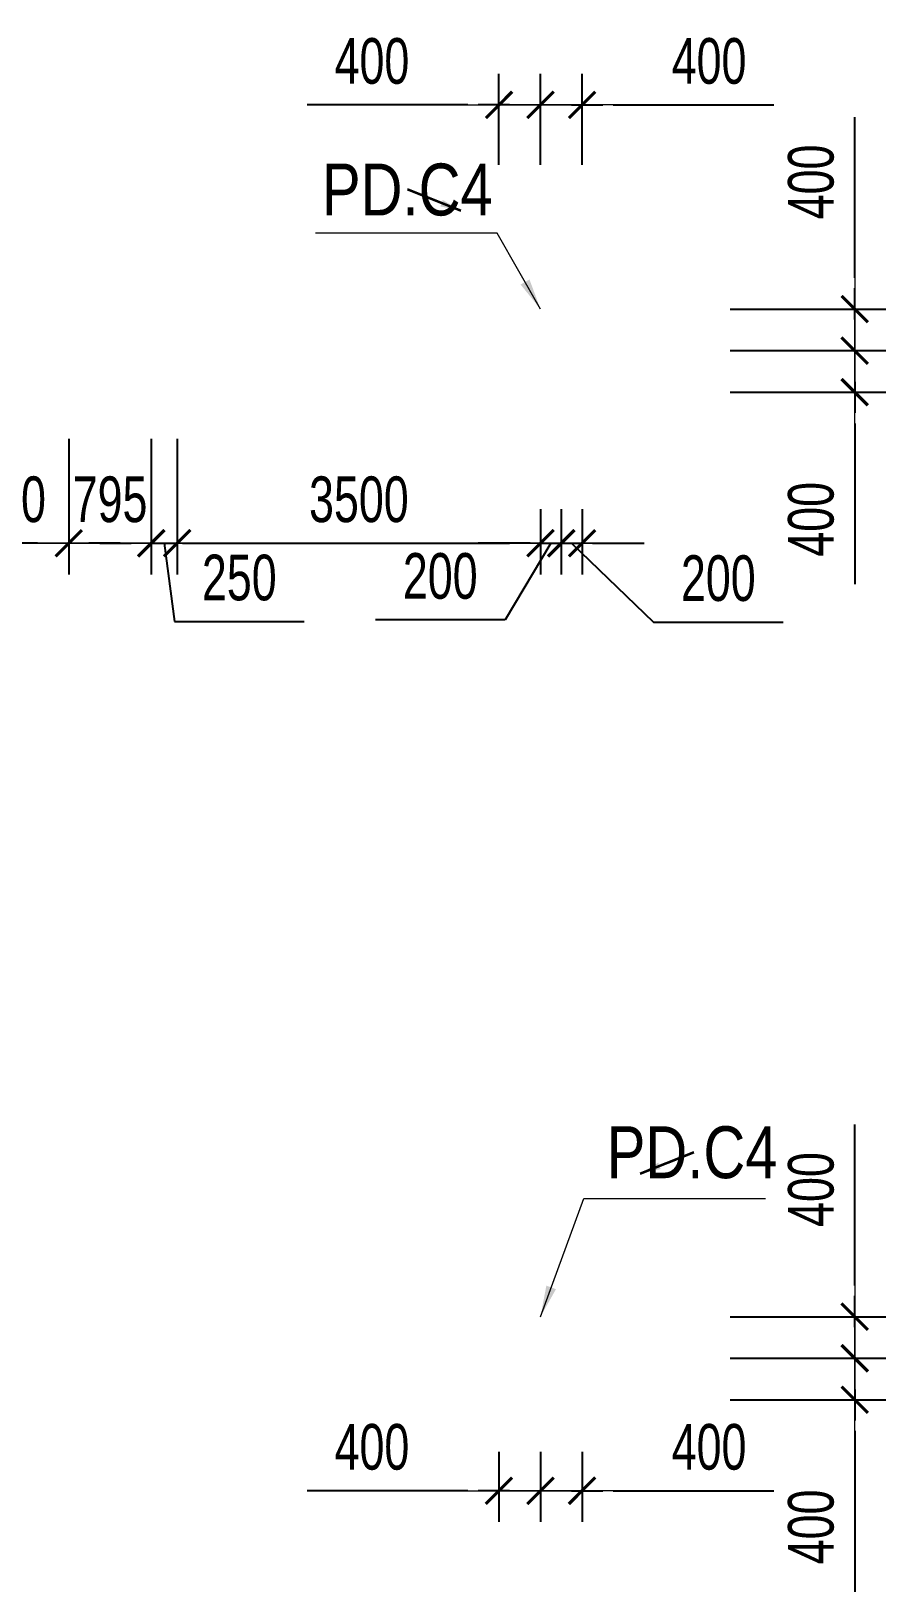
# Model space of a CAD drawing. Header units: millimetres. Extents: x -259680 to 699608, y -1281 to 104748.
# Drawn here: x 92493 to 100727, y 69351 to 84375 of the extents above; entities that cross this region are included whole.
import ezdxf
from ezdxf.enums import TextEntityAlignment as Align

# ---------------------------------------------------------------- set-up
doc = ezdxf.new("R2010")
doc.units = ezdxf.units.MM
doc.layers.get('Defpoints').update_dxf_attribs({"color": 151, "lineweight": 9})
for name, color, linetype, lineweight in [('$0$C1', 20, 'Continuous', 35), ('$1$NDC_S_ANNO', 7, 'Continuous', 20), ('$1$NDC_S_DIM', 1, 'Continuous', 15), ('NDC_S_DIM', 1, 'Continuous', 15)]:
    doc.layers.add(name, color=color, linetype=linetype, lineweight=lineweight)
doc.styles.add('$1$NDC_DIM', font='', dxfattribs={"width": 0.75})
doc.styles.add('$2$ARIAL', font='arial.ttf', dxfattribs={"width": 0.8})
doc.styles.add('NDC_DIM', font='', dxfattribs={"width": 0.75})
doc.styles.get('$1$NDC_DIM').set_extended_font_data('Dotum')
doc.styles.get('NDC_DIM').set_extended_font_data('Dotum')
doc.dimstyles.new('$0$NDC_dim_150', dxfattribs={"dimscale": 150, "dimtxt": 2.2, "dimasz": 1.5, "dimexe": 1.5, "dimexo": 2.5, "dimgap": 1, "dimtad": 1, "dimdec": 0, "dimzin": 0, "dimdsep": 46, "dimtxsty": '$1$NDC_DIM', "dimblk": '$1$DIMMARK', "dimcen": 0.09, "dimdle": 1.2, "dimclrd": 1, "dimclre": 1, "dimclrt": 3, "dimadec": 0, "dimazin": 0, "dimtfac": 1, "dimtdec": 0, "dimtix": 1, "dimtofl": 0, "dimtmove": 0, "dimatfit": 3, "dimfxl": 0, "dimtolj": 1, "dimtzin": 0, "dimarcsym": 0})
doc.dimstyles.new('$1$NDC_dim_iso', dxfattribs={"dimtxt": 2.2, "dimasz": 1, "dimexe": 1.5, "dimexo": 2.5, "dimgap": 1, "dimtad": 1, "dimdec": 0, "dimzin": 0, "dimdsep": 46, "dimtxsty": '$1$NDC_DIM', "dimblk": '$1$DIMMARK', "dimcen": 0.09, "dimdle": 1.2, "dimclrd": 1, "dimclre": 1, "dimclrt": 3, "dimadec": 0, "dimazin": 0, "dimtfac": 1, "dimtdec": 0, "dimtix": 1, "dimtofl": 0, "dimtmove": 0, "dimatfit": 3, "dimfxl": 0, "dimtolj": 1, "dimtzin": 0, "dimarcsym": 0})
doc.dimstyles.new('NDC_dim_200', dxfattribs={"dimscale": 200, "dimtxt": 2.2, "dimasz": 1.5, "dimexe": 1.5, "dimexo": 2.5, "dimgap": 1, "dimtad": 1, "dimdec": 0, "dimzin": 0, "dimdsep": 46, "dimtxsty": 'NDC_DIM', "dimblk": 'DIMMARK', "dimcen": 0.09, "dimdle": 1.2, "dimclrd": 1, "dimclre": 1, "dimclrt": 3, "dimadec": 0, "dimazin": 0, "dimtfac": 1, "dimtdec": 0, "dimtix": 1, "dimtofl": 0, "dimtmove": 0, "dimatfit": 3, "dimfxl": 0, "dimtolj": 1, "dimtzin": 0, "dimarcsym": 0})

# ---------------------------------------------------------------- blocks, each defined once
blk = doc.blocks.new('$1$DIMMARK')
at = {"layer": '$1$NDC_S_DIM', "color": 1}
blk.add_line((-1.5, 0), (1, 0), dxfattribs=at)
at = {"layer": '$1$NDC_S_DIM', "color": 2, "const_width": 0.1}
blk.add_lwpolyline([(-0.424, -0.424), (0.424, 0.424)], dxfattribs=at)
blk = doc.blocks.new('DIMMARK')
at = {"layer": 'NDC_S_DIM', "color": 1}
blk.add_line((-1.5, 0), (1, 0), dxfattribs=at)
at = {"layer": 'NDC_S_DIM', "color": 2, "const_width": 0.1}
blk.add_lwpolyline([(-0.424, -0.424), (0.424, 0.424)], dxfattribs=at)
blk = doc.blocks.new('*D787')
at = {"layer": 'Defpoints', "color": 0, "ltscale": 100, "transparency": 16777216}
for p in [(97400, 71200), (97800, 71200), (97800, 70324)]:
    blk.add_point(p, dxfattribs=at)
at = {"layer": 'NDC_S_DIM', "color": 1, "lineweight": -2, "ltscale": 100, "transparency": 16777216}
for p, q in [((97400, 70700), (97400, 70024)), ((97800, 70700), (97800, 70024)), ((97100, 70324), (96800, 70324)), ((98100, 70324), (99649, 70324))]:
    blk.add_line(p, q, dxfattribs=at)
at = {"layer": 'NDC_S_DIM', "color": 1, "lineweight": -2, "ltscale": 100, "transparency": 16777216, "xscale": 300, "yscale": 300, "zscale": 300}
blk.add_blockref('DIMMARK', (97400, 70324), dxfattribs=at)
at = {"layer": 'NDC_S_DIM', "color": 1, "lineweight": -2, "ltscale": 100, "transparency": 16777216, "xscale": 300, "yscale": 300, "zscale": 300, "rotation": 180}
blk.add_blockref('DIMMARK', (97800, 70324), dxfattribs=at)
at = {"layer": 'NDC_S_DIM', "color": 3, "ltscale": 100, "transparency": 16777216, "insert": (99024, 70744), "char_height": 440, "attachment_point": 5, "style": 'NDC_DIM'}
blk.add_mtext('\\A1;400', dxfattribs=at)
blk = doc.blocks.new('*D788')
at = {"layer": 'Defpoints', "color": 0, "ltscale": 100, "transparency": 16777216}
for p in [(97000, 71200), (97400, 71200), (97400, 70324)]:
    blk.add_point(p, dxfattribs=at)
at = {"layer": 'NDC_S_DIM', "color": 1, "lineweight": -2, "ltscale": 100, "transparency": 16777216}
for p, q in [((97000, 70700), (97000, 70024)), ((97400, 70700), (97400, 70024)), ((96700, 70324), (95151, 70324)), ((97700, 70324), (98000, 70324))]:
    blk.add_line(p, q, dxfattribs=at)
at = {"layer": 'NDC_S_DIM', "color": 1, "lineweight": -2, "ltscale": 100, "transparency": 16777216, "xscale": 300, "yscale": 300, "zscale": 300}
blk.add_blockref('DIMMARK', (97000, 70324), dxfattribs=at)
at = {"layer": 'NDC_S_DIM', "color": 1, "lineweight": -2, "ltscale": 100, "transparency": 16777216, "xscale": 300, "yscale": 300, "zscale": 300, "rotation": 180}
blk.add_blockref('DIMMARK', (97400, 70324), dxfattribs=at)
at = {"layer": 'NDC_S_DIM', "color": 3, "ltscale": 100, "transparency": 16777216, "insert": (95776, 70744), "char_height": 440, "attachment_point": 5, "style": 'NDC_DIM'}
blk.add_mtext('\\A1;400', dxfattribs=at)
blk = doc.blocks.new('*D789')
at = {"layer": 'Defpoints', "color": 0, "ltscale": 100, "transparency": 16777216}
for p in [(97800, 72000), (100427, 72000), (97800, 71600)]:
    blk.add_point(p, dxfattribs=at)
at = {"layer": 'NDC_S_DIM', "color": 1, "lineweight": -2, "ltscale": 100, "transparency": 16777216}
for p, q in [((100427, 72300), (100427, 73849)), ((99227, 72000), (100727, 72000)), ((99227, 71600), (100727, 71600)), ((100427, 71300), (100427, 71000))]:
    blk.add_line(p, q, dxfattribs=at)
at = {"layer": 'NDC_S_DIM', "color": 1, "lineweight": -2, "ltscale": 100, "transparency": 16777216, "xscale": 300, "yscale": 300, "zscale": 300}
for p, rotation in [((100427, 72000), 270), ((100427, 71600), 90)]:
    blk.add_blockref('DIMMARK', p, dxfattribs=dict(at, rotation=rotation))
at = {"layer": 'NDC_S_DIM', "color": 3, "ltscale": 100, "transparency": 16777216, "insert": (100007, 73224), "char_height": 440, "attachment_point": 5, "rotation": 90, "style": 'NDC_DIM'}
blk.add_mtext('\\A1;400', dxfattribs=at)
blk = doc.blocks.new('*D790')
at = {"layer": 'Defpoints', "color": 0, "ltscale": 100, "transparency": 16777216}
for p in [(97800, 71600), (100427, 71600), (97800, 71200)]:
    blk.add_point(p, dxfattribs=at)
at = {"layer": 'NDC_S_DIM', "color": 1, "lineweight": -2, "ltscale": 100, "transparency": 16777216}
for p, q in [((100427, 71900), (100427, 72200)), ((99227, 71600), (100727, 71600)), ((99227, 71200), (100727, 71200)), ((100427, 70900), (100427, 69351))]:
    blk.add_line(p, q, dxfattribs=at)
at = {"layer": 'NDC_S_DIM', "color": 1, "lineweight": -2, "ltscale": 100, "transparency": 16777216, "xscale": 300, "yscale": 300, "zscale": 300}
for p, rotation in [((100427, 71600), 270), ((100427, 71200), 90)]:
    blk.add_blockref('DIMMARK', p, dxfattribs=dict(at, rotation=rotation))
at = {"layer": 'NDC_S_DIM', "color": 3, "ltscale": 100, "transparency": 16777216, "insert": (100007, 69976), "char_height": 440, "attachment_point": 5, "rotation": 90, "style": 'NDC_DIM'}
blk.add_mtext('\\A1;400', dxfattribs=at)
blk = doc.blocks.new('*D663')
at = {"layer": 'Defpoints', "color": 0, "ltscale": 100, "transparency": 16777216}
for p in [(97800, 83666), (97400, 82589), (97800, 82589)]:
    blk.add_point(p, dxfattribs=at)
at = {"layer": 'NDC_S_DIM', "color": 1, "lineweight": -2, "ltscale": 100, "transparency": 16777216}
for p, q in [((97400, 83089), (97400, 83966)), ((97800, 83089), (97800, 83966)), ((97100, 83666), (96800, 83666)), ((98100, 83666), (99649, 83666))]:
    blk.add_line(p, q, dxfattribs=at)
at = {"layer": 'NDC_S_DIM', "color": 1, "lineweight": -2, "ltscale": 100, "transparency": 16777216, "xscale": 300, "yscale": 300, "zscale": 300}
blk.add_blockref('DIMMARK', (97400, 83666), dxfattribs=at)
at = {"layer": 'NDC_S_DIM', "color": 1, "lineweight": -2, "ltscale": 100, "transparency": 16777216, "xscale": 300, "yscale": 300, "zscale": 300, "rotation": 180}
blk.add_blockref('DIMMARK', (97800, 83666), dxfattribs=at)
at = {"layer": 'NDC_S_DIM', "color": 3, "ltscale": 100, "transparency": 16777216, "insert": (99024, 84086), "char_height": 440, "attachment_point": 5, "style": 'NDC_DIM'}
blk.add_mtext('\\A1;400', dxfattribs=at)
blk = doc.blocks.new('*D664')
at = {"layer": 'Defpoints', "color": 0, "ltscale": 100, "transparency": 16777216}
for p in [(97400, 83666), (97000, 82589), (97400, 82589)]:
    blk.add_point(p, dxfattribs=at)
at = {"layer": 'NDC_S_DIM', "color": 1, "lineweight": -2, "ltscale": 100, "transparency": 16777216}
for p, q in [((97000, 83089), (97000, 83966)), ((97400, 83089), (97400, 83966)), ((96700, 83666), (95151, 83666)), ((97700, 83666), (98000, 83666))]:
    blk.add_line(p, q, dxfattribs=at)
at = {"layer": 'NDC_S_DIM', "color": 1, "lineweight": -2, "ltscale": 100, "transparency": 16777216, "xscale": 300, "yscale": 300, "zscale": 300}
blk.add_blockref('DIMMARK', (97000, 83666), dxfattribs=at)
at = {"layer": 'NDC_S_DIM', "color": 1, "lineweight": -2, "ltscale": 100, "transparency": 16777216, "xscale": 300, "yscale": 300, "zscale": 300, "rotation": 180}
blk.add_blockref('DIMMARK', (97400, 83666), dxfattribs=at)
at = {"layer": 'NDC_S_DIM', "color": 3, "ltscale": 100, "transparency": 16777216, "insert": (95776, 84086), "char_height": 440, "attachment_point": 5, "style": 'NDC_DIM'}
blk.add_mtext('\\A1;400', dxfattribs=at)
blk = doc.blocks.new('*D665')
at = {"layer": 'Defpoints', "color": 0, "ltscale": 100, "transparency": 16777216}
for p in [(97800, 81700), (100427, 81700), (97800, 81300)]:
    blk.add_point(p, dxfattribs=at)
at = {"layer": 'NDC_S_DIM', "color": 1, "lineweight": -2, "ltscale": 100, "transparency": 16777216}
for p, q in [((100427, 82000), (100427, 83549)), ((99227, 81700), (100727, 81700)), ((99227, 81300), (100727, 81300)), ((100427, 81000), (100427, 80700))]:
    blk.add_line(p, q, dxfattribs=at)
at = {"layer": 'NDC_S_DIM', "color": 1, "lineweight": -2, "ltscale": 100, "transparency": 16777216, "xscale": 300, "yscale": 300, "zscale": 300}
for p, rotation in [((100427, 81700), 270), ((100427, 81300), 90)]:
    blk.add_blockref('DIMMARK', p, dxfattribs=dict(at, rotation=rotation))
at = {"layer": 'NDC_S_DIM', "color": 3, "ltscale": 100, "transparency": 16777216, "insert": (100007, 82924), "char_height": 440, "attachment_point": 5, "rotation": 90, "style": 'NDC_DIM'}
blk.add_mtext('\\A1;400', dxfattribs=at)
blk = doc.blocks.new('*D915')
at = {"layer": 'Defpoints', "color": 0, "ltscale": 100, "transparency": 16777216}
for p in [(97800, 81300), (100427, 81300), (97800, 80900)]:
    blk.add_point(p, dxfattribs=at)
at = {"layer": 'NDC_S_DIM', "color": 1, "lineweight": -2, "ltscale": 100, "transparency": 16777216}
for p, q in [((100427, 81600), (100427, 81900)), ((99227, 81300), (100727, 81300)), ((99227, 80900), (100727, 80900)), ((100427, 80600), (100427, 79051))]:
    blk.add_line(p, q, dxfattribs=at)
at = {"layer": 'NDC_S_DIM', "color": 1, "lineweight": -2, "ltscale": 100, "transparency": 16777216, "xscale": 300, "yscale": 300, "zscale": 300}
for p, rotation in [((100427, 81300), 270), ((100427, 80900), 90)]:
    blk.add_blockref('DIMMARK', p, dxfattribs=dict(at, rotation=rotation))
at = {"layer": 'NDC_S_DIM', "color": 3, "ltscale": 100, "transparency": 16777216, "insert": (100007, 79676), "char_height": 440, "attachment_point": 5, "rotation": 90, "style": 'NDC_DIM'}
blk.add_mtext('\\A1;400', dxfattribs=at)
blk = doc.blocks.new('*D1213')
at = {"layer": 'Defpoints', "color": 0, "ltscale": 100, "transparency": 16777216}
for p in [(91455, 80950), (92855, 80950), (92855, 79446)]:
    blk.add_point(p, dxfattribs=at)
at = {"layer": 'NDC_S_DIM', "color": 1, "lineweight": -2, "ltscale": 100, "transparency": 16777216}
for p, q in [((91455, 80450), (91455, 79146)), ((92855, 80450), (92855, 79146)), ((91155, 79446), (90855, 79446)), ((93155, 79446), (93455, 79446))]:
    blk.add_line(p, q, dxfattribs=at)
at = {"layer": 'NDC_S_DIM', "color": 1, "lineweight": -2, "ltscale": 100, "transparency": 16777216, "xscale": 300, "yscale": 300, "zscale": 300}
blk.add_blockref('DIMMARK', (91455, 79446), dxfattribs=at)
at = {"layer": 'NDC_S_DIM', "color": 1, "lineweight": -2, "ltscale": 100, "transparency": 16777216, "xscale": 300, "yscale": 300, "zscale": 300, "rotation": 180}
blk.add_blockref('DIMMARK', (92855, 79446), dxfattribs=at)
at = {"layer": 'NDC_S_DIM', "color": 3, "ltscale": 100, "transparency": 16777216, "insert": (92155, 79866), "char_height": 440, "attachment_point": 5, "style": 'NDC_DIM'}
blk.add_mtext('\\A1;1400', dxfattribs=at)
blk = doc.blocks.new('*D1214')
at = {"layer": 'Defpoints', "color": 0, "ltscale": 100, "transparency": 16777216}
for p in [(92855, 80950), (93650, 80950), (93650, 79446)]:
    blk.add_point(p, dxfattribs=at)
at = {"layer": 'NDC_S_DIM', "color": 1, "lineweight": -2, "ltscale": 100, "transparency": 16777216}
for p, q in [((92855, 80450), (92855, 79146)), ((93650, 80450), (93650, 79146)), ((92555, 79446), (92255, 79446)), ((93950, 79446), (94250, 79446))]:
    blk.add_line(p, q, dxfattribs=at)
at = {"layer": 'NDC_S_DIM', "color": 1, "lineweight": -2, "ltscale": 100, "transparency": 16777216, "xscale": 300, "yscale": 300, "zscale": 300}
blk.add_blockref('DIMMARK', (92855, 79446), dxfattribs=at)
at = {"layer": 'NDC_S_DIM', "color": 1, "lineweight": -2, "ltscale": 100, "transparency": 16777216, "xscale": 300, "yscale": 300, "zscale": 300, "rotation": 180}
blk.add_blockref('DIMMARK', (93650, 79446), dxfattribs=at)
at = {"layer": 'NDC_S_DIM', "color": 3, "ltscale": 100, "transparency": 16777216, "insert": (93253, 79866), "char_height": 440, "attachment_point": 5, "style": 'NDC_DIM'}
blk.add_mtext('\\A1;795', dxfattribs=at)
blk = doc.blocks.new('*D1215')
at = {"layer": 'Defpoints', "color": 0, "ltscale": 100, "transparency": 16777216}
for p in [(93650, 80950), (93900, 80950), (93900, 79446)]:
    blk.add_point(p, dxfattribs=at)
at = {"layer": 'NDC_S_DIM', "color": 1, "lineweight": -2, "ltscale": 100, "transparency": 16777216}
for p, q in [((93650, 80450), (93650, 79146)), ((93900, 80450), (93900, 79146)), ((93350, 79446), (93050, 79446)), ((93650, 79446), (93900, 79446)), ((93775, 79446), (93874, 78693)), ((94200, 79446), (94500, 79446)), ((93874, 78693), (95122, 78693))]:
    blk.add_line(p, q, dxfattribs=at)
at = {"layer": 'NDC_S_DIM', "color": 1, "lineweight": -2, "ltscale": 100, "transparency": 16777216, "xscale": 300, "yscale": 300, "zscale": 300}
blk.add_blockref('DIMMARK', (93650, 79446), dxfattribs=at)
at = {"layer": 'NDC_S_DIM', "color": 1, "lineweight": -2, "ltscale": 100, "transparency": 16777216, "xscale": 300, "yscale": 300, "zscale": 300, "rotation": 180}
blk.add_blockref('DIMMARK', (93900, 79446), dxfattribs=at)
at = {"layer": 'NDC_S_DIM', "color": 3, "ltscale": 100, "transparency": 16777216, "insert": (94498, 79113), "char_height": 440, "attachment_point": 5, "style": 'NDC_DIM'}
blk.add_mtext('\\A1;250', dxfattribs=at)
blk = doc.blocks.new('*D1216')
at = {"layer": 'Defpoints', "color": 0, "ltscale": 100, "transparency": 16777216}
for p in [(93900, 80275), (97400, 80275), (97400, 79446)]:
    blk.add_point(p, dxfattribs=at)
at = {"layer": 'NDC_S_DIM', "color": 1, "lineweight": -2, "ltscale": 100, "transparency": 16777216}
for p, q in [((93900, 79775), (93900, 79146)), ((97400, 79775), (97400, 79146)), ((94200, 79446), (97100, 79446))]:
    blk.add_line(p, q, dxfattribs=at)
at = {"layer": 'NDC_S_DIM', "color": 1, "lineweight": -2, "ltscale": 100, "transparency": 16777216, "xscale": 300, "yscale": 300, "zscale": 300, "rotation": 180}
blk.add_blockref('DIMMARK', (93900, 79446), dxfattribs=at)
at = {"layer": 'NDC_S_DIM', "color": 1, "lineweight": -2, "ltscale": 100, "transparency": 16777216, "xscale": 300, "yscale": 300, "zscale": 300}
blk.add_blockref('DIMMARK', (97400, 79446), dxfattribs=at)
at = {"layer": 'NDC_S_DIM', "color": 3, "ltscale": 100, "transparency": 16777216, "insert": (95650, 79866), "char_height": 440, "attachment_point": 5, "style": 'NDC_DIM'}
blk.add_mtext('\\A1;3500', dxfattribs=at)
blk = doc.blocks.new('*D1217')
at = {"layer": 'Defpoints', "color": 0, "ltscale": 100, "transparency": 16777216}
for p in [(97400, 80275), (97600, 80275), (97600, 79446)]:
    blk.add_point(p, dxfattribs=at)
at = {"layer": 'NDC_S_DIM', "color": 1, "lineweight": -2, "ltscale": 100, "transparency": 16777216}
for p, q in [((97400, 79775), (97400, 79146)), ((97600, 79775), (97600, 79146)), ((97100, 79446), (96800, 79446)), ((97500, 79446), (97059, 78708)), ((97400, 79446), (97600, 79446)), ((97900, 79446), (98200, 79446)), ((97059, 78708), (95810, 78708))]:
    blk.add_line(p, q, dxfattribs=at)
at = {"layer": 'NDC_S_DIM', "color": 1, "lineweight": -2, "ltscale": 100, "transparency": 16777216, "xscale": 300, "yscale": 300, "zscale": 300}
blk.add_blockref('DIMMARK', (97400, 79446), dxfattribs=at)
at = {"layer": 'NDC_S_DIM', "color": 1, "lineweight": -2, "ltscale": 100, "transparency": 16777216, "xscale": 300, "yscale": 300, "zscale": 300, "rotation": 180}
blk.add_blockref('DIMMARK', (97600, 79446), dxfattribs=at)
at = {"layer": 'NDC_S_DIM', "color": 3, "ltscale": 100, "transparency": 16777216, "insert": (96434, 79128), "char_height": 440, "attachment_point": 5, "style": 'NDC_DIM'}
blk.add_mtext('\\A1;200', dxfattribs=at)
blk = doc.blocks.new('*D1218')
at = {"layer": 'Defpoints', "color": 0, "ltscale": 100, "transparency": 16777216}
for p in [(97600, 80275), (97800, 80275), (97800, 79446)]:
    blk.add_point(p, dxfattribs=at)
at = {"layer": 'NDC_S_DIM', "color": 1, "lineweight": -2, "ltscale": 100, "transparency": 16777216}
for p, q in [((97600, 79775), (97600, 79146)), ((97800, 79775), (97800, 79146)), ((97300, 79446), (97000, 79446)), ((97600, 79446), (97800, 79446)), ((97700, 79446), (98488, 78687)), ((98100, 79446), (98400, 79446)), ((98488, 78687), (99737, 78687))]:
    blk.add_line(p, q, dxfattribs=at)
at = {"layer": 'NDC_S_DIM', "color": 1, "lineweight": -2, "ltscale": 100, "transparency": 16777216, "xscale": 300, "yscale": 300, "zscale": 300}
blk.add_blockref('DIMMARK', (97600, 79446), dxfattribs=at)
at = {"layer": 'NDC_S_DIM', "color": 1, "lineweight": -2, "ltscale": 100, "transparency": 16777216, "xscale": 300, "yscale": 300, "zscale": 300, "rotation": 180}
blk.add_blockref('DIMMARK', (97800, 79446), dxfattribs=at)
at = {"layer": 'NDC_S_DIM', "color": 3, "ltscale": 100, "transparency": 16777216, "insert": (99113, 79107), "char_height": 440, "attachment_point": 5, "style": 'NDC_DIM'}
blk.add_mtext('\\A1;200', dxfattribs=at)
blk = doc.blocks.new('*U214')
at = {"layer": '$1$NDC_S_ANNO', "ltscale": 0.8, "style": '$2$ARIAL', "width": 0.8}
blk.add_attdef('TEN', text='', height=2.5, dxfattribs=at).set_placement((-2.578, 1.026), align=Align.MIDDLE_CENTER)
at = {"layer": '$1$NDC_S_ANNO', "ltscale": 0.8, "style": '$2$ARIAL', "width": 0.8, "flags": 1}
blk.add_attdef('CHU_THICH', text='', height=2.5, dxfattribs=at).set_placement((0, 0), align=Align.MIDDLE_CENTER)
at = {"layer": 'Defpoints'}
blk.add_leader([(0, 0), (-2.578, 1.026)], dimstyle='$1$NDC_dim_iso', override={"dimgap": 0.625, "dimtad": 0}, dxfattribs=at)
blk = doc.blocks.new('$0$co t check')
at = {"layer": '$0$C1', "xscale": 200, "yscale": 200, "zscale": 200}
blk.add_blockref('*U214', (94592, 82646), dxfattribs=at).add_auto_attribs({'TEN': 'PD.C4'})
at = {"layer": '$0$C1'}
ref = blk.add_blockref('*U214', (96320, 73378), dxfattribs=dict(at, xscale=-200, yscale=200, zscale=200))
ref.add_attrib('TEN', 'PD.C4', dxfattribs={"layer": '$1$NDC_S_ANNO', "ltscale": 0.8, "height": 500, "style": '$2$ARIAL', "width": 0.8}).set_placement((96820, 73583), align=Align.MIDDLE_CENTER)
for points in [[(95359, 81700), (94942, 82432), (93193, 82432)], [(95359, 72000), (95776, 73139), (97526, 73139)]]:
    blk.add_leader(points, dimstyle='$0$NDC_dim_150', override={"dimasz": 2, "dimgap": 1, "dimtad": 0}, dxfattribs=at)

msp = doc.modelspace()

# ---------------------------------------------------------------- block references
at = {"layer": '$1$NDC_S_DIM'}
msp.add_blockref('$0$co t check', (2040.6, 0), dxfattribs=at)

# ---------------------------------------------------------------- dimensions: what is measured, and where the dimension line sits
at = {"layer": 'NDC_S_DIM', "ltscale": 100}
for base, p1, p2, picture, middle in [((97400, 83666.5), (97000, 82589.1), (97400, 82589.1), '*D664', (95775.7, 83666.5)), ((97800, 83666.5), (97400, 82589.1), (97800, 82589.1), '*D663', (99024.3, 83666.5)), ((97400, 70324.4), (97000, 71200), (97400, 71200), '*D788', (95775.7, 70324.4)), ((97800, 70324.4), (97400, 71200), (97800, 71200), '*D787', (99024.3, 70324.4))]:
    dim = msp.add_linear_dim(base=base, p1=p1, p2=p2, dimstyle='NDC_dim_200', dxfattribs=at)
    dim.commit()
    dim.dimension.update_dxf_attribs({"geometry": picture, "text_midpoint": middle, "dimtype": 160})
for base, p1, p2, picture, middle in [((100426.7, 81700), (97800, 81300), (97800, 81700), '*D665', (100426.7, 82924.3)), ((100426.7, 81300), (97800, 80900), (97800, 81300), '*D915', (100426.7, 79675.7)), ((100426.7, 72000), (97800, 71600), (97800, 72000), '*D789', (100426.7, 73224.3)), ((100426.7, 71600), (97800, 71200), (97800, 71600), '*D790', (100426.7, 69975.7))]:
    dim = msp.add_linear_dim(base=base, p1=p1, p2=p2, angle=90, dimstyle='NDC_dim_200', dxfattribs=at)
    dim.commit()
    dim.dimension.update_dxf_attribs({"geometry": picture, "text_midpoint": middle, "dimtype": 160})
for base, p1, p2, picture, middle in [((92855.1, 79446.4), (91455.1, 80950), (92855.1, 80950), '*D1213', (92155.1, 79866.4)), ((93650, 79446.4), (92855.1, 80950), (93650, 80950), '*D1214', (93252.6, 79866.4)), ((97400, 79446.4), (93900, 80275), (97400, 80275), '*D1216', (95650, 79866.4))]:
    dim = msp.add_linear_dim(base=base, p1=p1, p2=p2, dimstyle='NDC_dim_200', override={"dimtmove": 1}, dxfattribs=at)
    dim.commit()
    dim.dimension.update_dxf_attribs({"geometry": picture, "text_midpoint": middle})
for base, p1, p2, picture, middle in [((93900, 79446.4), (93650, 80950), (93900, 80950), '*D1215', (94073.9, 78692.5)), ((97600, 79446.4), (97400, 80275), (97600, 80275), '*D1217', (96858.5, 78708.4)), ((97800, 79446.4), (97600, 80275), (97800, 80275), '*D1218', (98688.4, 78687.4))]:
    dim = msp.add_linear_dim(base=base, p1=p1, p2=p2, dimstyle='NDC_dim_200', override={"dimtmove": 1}, dxfattribs=at)
    dim.commit()
    dim.dimension.update_dxf_attribs({"geometry": picture, "text_midpoint": middle, "dimtype": 160})

doc.saveas('drawing.dxf')
